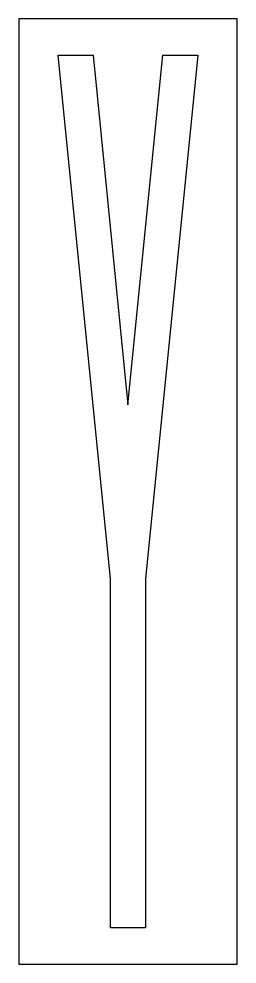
# Model space of a CAD drawing. Extents: x 0 to 24, y 0 to 104.
import ezdxf

# ---------------------------------------------------------------- set-up
doc = ezdxf.new("R2010")
doc.units = 0
doc.layers.add('CUT', color=7, linetype='Continuous')
doc.layers.add('OUTSIDE', color=1, linetype='Continuous')

msp = doc.modelspace()

# ---------------------------------------------------------------- linework, layer by layer
at = {"layer": 'CUT'}
msp.add_lwpolyline([(8.1552, 100), (11.9952, 61.5424), (15.8352, 100), (19.6848, 100), (13.9152, 42.4), (13.9152, 4), (10.0752, 4), (10.0752, 42.4), (4.3152, 100)], close=True, dxfattribs=at)
at = {"layer": 'OUTSIDE'}
msp.add_lwpolyline([(0, 0), (24, 0), (24, 104), (0, 104)], close=True, dxfattribs=at)

doc.saveas('drawing.dxf')
